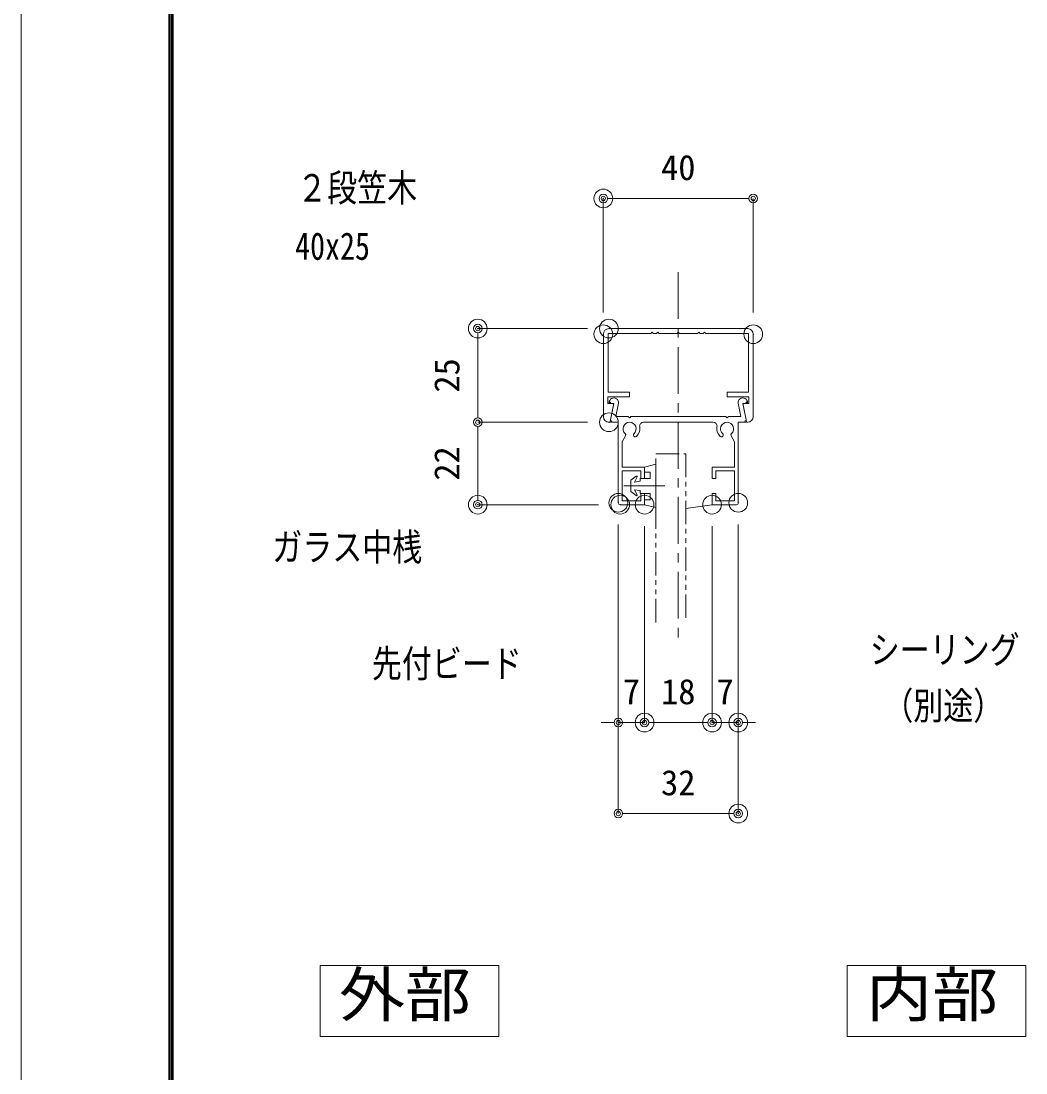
# Model space of a CAD drawing. Units: millimetres, scale not verified. Extents: x -3659 to 3659, y -1188 to 1188.
# Drawn here: x -3659 to -3123, y -464 to 98 of the extents above; entities that cross this region are included whole.
import ezdxf
from ezdxf.enums import TextEntityAlignment as Align

# ---------------------------------------------------------------- set-up
doc = ezdxf.new("R2010")
doc.units = ezdxf.units.MM
doc.header["$LTSCALE"] = 20
doc.header["$PDMODE"] = 32
doc.header["$PDSIZE"] = 10
doc.linetypes.add('USER1', pattern=[2, 1.25, -0.25, 0.25, -0.25])
doc.linetypes.add('USER2', pattern=[1.25, 0.625, -0.125, 0.125, -0.125, 0.125, -0.125])
for name, color, linetype, lineweight in [('0-0_0', 7, 'Continuous', 18), ('0-1_DEFPOINTS', 7, 'Continuous', 18), ('0-4_WAKU', 7, 'Continuous', 18), ('0-8_3中心線', 2, 'USER1', 18), ('0-9_41ｱﾙﾐ', 6, 'Continuous', 18), ('0-A_1手摺寸法', 7, 'Continuous', 18), ('0-C_P4-12', 7, 'Continuous', 18), ('0-D_CYAN', 4, 'Continuous', 18), ('0-E_2a', 1, 'USER2', 18)]:
    doc.layers.add(name, color=color, linetype=linetype, lineweight=lineweight)
doc.styles.add('ＭＳ ゴシック', font='')
doc.styles.get('ＭＳ ゴシック').set_extended_font_data('MS Gothic')

# ---------------------------------------------------------------- blocks, each defined once
blk = doc.blocks.new('hbk-145')
at = {"layer": '0-A_1手摺寸法', "color": 3}
for p, q in [((-5.8, 0), (5.8, 0)), ((-5.8, 0), (-5, -3)), ((0, 2.36), (0, -8.5)), ((5.8, 0), (5, -3)), ((-3.7, -1.5), (-2, -1.5)), ((-3.7, -1.5), (-3.7, -3)), ((-2, -1.5), (-2, -4.2)), ((2, -1.5), (3.7, -1.5)), ((2, -1.5), (2, -4.2)), ((3.7, -1.5), (3.7, -3)), ((-5, -3), (-3.7, -3)), ((-1.5, -6.7), (-2.58, -5.23)), ((-2.39, -5.01), (-1, -5.7)), ((-2, -4.2), (-1.25, -4.2)), ((-1, -5.7), (-1.25, -4.2)), ((1, -5.7), (1.25, -4.2)), ((1, -5.7), (2.39, -5.01)), ((1.25, -4.2), (2, -4.2)), ((1.5, -6.7), (2.58, -5.23)), ((3.7, -3), (5, -3)), ((-1.5, -6.7), (1.5, -6.7))]:
    blk.add_line(p, q, dxfattribs=at)
for centre, start, end in [((-2.45, -5.15), 66.3706, 212.9052), ((2.45, -5.15), 327.0948, 113.6294)]:
    blk.add_arc(centre, 0.15, start, end, dxfattribs=at)
blk = doc.blocks.new('_ORIGIN2')
at = {"layer": '0-0_0'}
blk.add_line((-0.5, 0), (-1, 0), dxfattribs=at)
for radius in [0.5, 0.25]:
    blk.add_circle((0, 0), radius, dxfattribs=at)
blk = doc.blocks.new('D39')
at = {"layer": '0-1_DEFPOINTS'}
for p in [(-1296.58, 357.57), (-1226.61, 357.57), (-1226.61, 307.57)]:
    blk.add_point(p, dxfattribs=at)
at = {"layer": '0-A_1手摺寸法'}
for p, q in [((-1238.11, 357.57), (-1296.58, 357.57)), ((-1296.58, 312.17), (-1296.58, 352.97)), ((-1238.11, 307.57), (-1296.58, 307.57))]:
    blk.add_line(p, q, dxfattribs=at)
at = {"layer": '0-A_1手摺寸法', "xscale": 4.6, "yscale": 4.6}
for p, rotation in [((-1296.58, 357.57), 90), ((-1296.58, 307.57), 270)]:
    blk.add_blockref('_ORIGIN2', p, dxfattribs=dict(at, rotation=rotation))
at = {"layer": '0-A_1手摺寸法', "style": 'ＭＳ ゴシック'}
blk.add_text('25', height=13.49, rotation=90, dxfattribs=at).set_placement((-1302.33, 323.37), align=Align.BOTTOM_LEFT)
blk = doc.blocks.new('D40')
at = {"layer": '0-1_DEFPOINTS'}
for p in [(-1226.61, 307.57), (-1296.58, 263.57), (-1220.61, 263.57)]:
    blk.add_point(p, dxfattribs=at)
at = {"layer": '0-A_1手摺寸法'}
for p, q in [((-1238.11, 307.57), (-1296.58, 307.57)), ((-1296.58, 302.97), (-1296.58, 268.17)), ((-1232.11, 263.57), (-1296.58, 263.57))]:
    blk.add_line(p, q, dxfattribs=at)
at = {"layer": '0-A_1手摺寸法', "xscale": 4.6, "yscale": 4.6}
for p, rotation in [((-1296.58, 307.57), 90), ((-1296.58, 263.57), 270)]:
    blk.add_blockref('_ORIGIN2', p, dxfattribs=dict(at, rotation=rotation))
at = {"layer": '0-A_1手摺寸法', "style": 'ＭＳ ゴシック'}
blk.add_text('22', height=13.49, rotation=90, dxfattribs=at).set_placement((-1302.33, 276.37), align=Align.BOTTOM_LEFT)
blk = doc.blocks.new('D43')
at = {"layer": '0-1_DEFPOINTS'}
for p in [(-1221.61, 264.57), (-1207.61, 263.57), (-1207.61, 147.24)]:
    blk.add_point(p, dxfattribs=at)
at = {"layer": '0-A_1手摺寸法'}
for p, q in [((-1221.61, 253.07), (-1221.61, 147.24)), ((-1207.61, 252.07), (-1207.61, 147.24)), ((-1226.21, 147.24), (-1230.81, 147.24)), ((-1221.61, 147.24), (-1207.61, 147.24)), ((-1203.01, 147.24), (-1198.41, 147.24))]:
    blk.add_line(p, q, dxfattribs=at)
at = {"layer": '0-A_1手摺寸法', "xscale": 4.6, "yscale": 4.6}
blk.add_blockref('_ORIGIN2', (-1221.61, 147.24), dxfattribs=at)
at = {"layer": '0-A_1手摺寸法', "xscale": 4.6, "yscale": 4.6, "rotation": 180}
blk.add_blockref('_ORIGIN2', (-1207.61, 147.24), dxfattribs=at)
at = {"layer": '0-A_1手摺寸法', "style": 'ＭＳ ゴシック'}
blk.add_text('7', height=13.49, dxfattribs=at).set_placement((-1219.21, 152.99), align=Align.BOTTOM_LEFT)
blk = doc.blocks.new('D44')
at = {"layer": '0-1_DEFPOINTS'}
for p in [(-1207.61, 263.57), (-1171.61, 263.57), (-1171.61, 147.24)]:
    blk.add_point(p, dxfattribs=at)
at = {"layer": '0-A_1手摺寸法'}
for p, q in [((-1207.61, 252.07), (-1207.61, 147.24)), ((-1171.61, 252.07), (-1171.61, 147.24)), ((-1203.01, 147.24), (-1176.21, 147.24))]:
    blk.add_line(p, q, dxfattribs=at)
at = {"layer": '0-A_1手摺寸法', "xscale": 4.6, "yscale": 4.6, "rotation": 180}
blk.add_blockref('_ORIGIN2', (-1207.61, 147.24), dxfattribs=at)
at = {"layer": '0-A_1手摺寸法', "xscale": 4.6, "yscale": 4.6}
blk.add_blockref('_ORIGIN2', (-1171.61, 147.24), dxfattribs=at)
at = {"layer": '0-A_1手摺寸法', "style": 'ＭＳ ゴシック'}
blk.add_text('18', height=13.49, dxfattribs=at).set_placement((-1198.81, 152.99), align=Align.BOTTOM_LEFT)
blk = doc.blocks.new('D45')
at = {"layer": '0-1_DEFPOINTS'}
for p in [(-1157.61, 264.57), (-1171.61, 263.57), (-1157.61, 147.24)]:
    blk.add_point(p, dxfattribs=at)
at = {"layer": '0-A_1手摺寸法'}
for p, q in [((-1157.61, 253.07), (-1157.61, 147.24)), ((-1171.61, 252.07), (-1171.61, 147.24)), ((-1176.21, 147.24), (-1180.81, 147.24)), ((-1171.61, 147.24), (-1157.61, 147.24)), ((-1153.01, 147.24), (-1148.41, 147.24))]:
    blk.add_line(p, q, dxfattribs=at)
at = {"layer": '0-A_1手摺寸法', "xscale": 4.6, "yscale": 4.6}
blk.add_blockref('_ORIGIN2', (-1171.61, 147.24), dxfattribs=at)
at = {"layer": '0-A_1手摺寸法', "xscale": 4.6, "yscale": 4.6, "rotation": 180}
blk.add_blockref('_ORIGIN2', (-1157.61, 147.24), dxfattribs=at)
at = {"layer": '0-A_1手摺寸法', "style": 'ＭＳ ゴシック'}
blk.add_text('7', height=13.49, dxfattribs=at).set_placement((-1169.21, 152.99), align=Align.BOTTOM_LEFT)
blk = doc.blocks.new('D46')
at = {"layer": '0-1_DEFPOINTS'}
for p in [(-1221.61, 264.57), (-1157.61, 264.57), (-1157.61, 98.64)]:
    blk.add_point(p, dxfattribs=at)
at = {"layer": '0-A_1手摺寸法'}
for p, q in [((-1221.61, 253.07), (-1221.61, 98.64)), ((-1157.61, 253.07), (-1157.61, 98.64)), ((-1217.01, 98.64), (-1162.21, 98.64))]:
    blk.add_line(p, q, dxfattribs=at)
at = {"layer": '0-A_1手摺寸法', "xscale": 4.6, "yscale": 4.6, "rotation": 180}
blk.add_blockref('_ORIGIN2', (-1221.61, 98.64), dxfattribs=at)
at = {"layer": '0-A_1手摺寸法', "xscale": 4.6, "yscale": 4.6}
blk.add_blockref('_ORIGIN2', (-1157.61, 98.64), dxfattribs=at)
at = {"layer": '0-A_1手摺寸法', "style": 'ＭＳ ゴシック'}
blk.add_text('32', height=13.49, dxfattribs=at).set_placement((-1198.81, 104.39), align=Align.BOTTOM_LEFT)
blk = doc.blocks.new('D52')
at = {"layer": '0-1_DEFPOINTS'}
for p in [(-1229.61, 427.03), (-1229.61, 354.57), (-1149.61, 354.57)]:
    blk.add_point(p, dxfattribs=at)
at = {"layer": '0-A_1手摺寸法'}
for p, q in [((-1229.61, 366.07), (-1229.61, 427.03)), ((-1154.21, 427.03), (-1225.01, 427.03)), ((-1149.61, 366.07), (-1149.61, 427.03))]:
    blk.add_line(p, q, dxfattribs=at)
at = {"layer": '0-A_1手摺寸法', "xscale": 4.6, "yscale": 4.6, "rotation": 180}
blk.add_blockref('_ORIGIN2', (-1229.61, 427.03), dxfattribs=at)
at = {"layer": '0-A_1手摺寸法', "xscale": 4.6, "yscale": 4.6}
blk.add_blockref('_ORIGIN2', (-1149.61, 427.03), dxfattribs=at)
at = {"layer": '0-A_1手摺寸法', "style": 'ＭＳ ゴシック'}
blk.add_text('40', height=13.49, dxfattribs=at).set_placement((-1198.81, 432.78), align=Align.BOTTOM_LEFT)
blk = doc.blocks.new('A$C5EFB2CC2')
at = {"layer": '0-9_41ｱﾙﾐ'}
for p, q in [((0, 23.5), (0, 1.5)), ((1.3, 23.7), (1.3, 8)), ((12.7, 23.7), (1.3, 23.7)), ((20, 25), (1.5, 25)), ((12.83, 23.91), (12.7, 23.7)), ((13.17, 23.91), (13.3, 23.7)), ((14.2, 23.7), (13.3, 23.7)), ((14.33, 23.91), (14.2, 23.7)), ((14.67, 23.91), (14.8, 23.7)), ((19.7, 23.7), (14.8, 23.7)), ((19.83, 23.91), (19.7, 23.7)), ((20, 25), (38.5, 25)), ((20.17, 23.91), (20.3, 23.7)), ((20.3, 23.7), (25.2, 23.7)), ((25.33, 23.91), (25.2, 23.7)), ((25.67, 23.91), (25.8, 23.7)), ((25.8, 23.7), (26.7, 23.7)), ((26.83, 23.91), (26.7, 23.7)), ((27.17, 23.91), (27.3, 23.7)), ((27.3, 23.7), (38.7, 23.7)), ((38.7, 23.7), (38.7, 8)), ((40, 23.5), (40, 1.5)), ((1.2, 6.8), (7, 6.8)), ((1.2, 6.8), (1.2, 5)), ((1.3, 8), (7, 8)), ((7, 8), (7, 6.8)), ((33, 8), (33, 6.8)), ((38.7, 8), (33, 8)), ((38.8, 6.8), (33, 6.8)), ((38.8, 6.8), (38.8, 5)), ((1.2, 5), (2.43, 5)), ((1.83, 0.16), (2.73, 4.64)), ((38.17, 0.16), (37.27, 4.64)), ((38.8, 5), (37.57, 5)), ((1.5, 0), (1.64, 0)), ((38.5, 0), (38.36, 0))]:
    blk.add_line(p, q, dxfattribs=at)
for centre, radius, start, end in [((1.5, 23.5), 1.5, 90, 180), ((13, 23.8), 0.2, 32.3335, 147.6665), ((14.5, 23.8), 0.2, 32.3335, 147.6665), ((20, 23.8), 0.2, 90, 147.6665), ((20, 23.8), 0.2, 32.3335, 90), ((25.5, 23.8), 0.2, 32.3335, 147.6665), ((27, 23.8), 0.2, 32.3335, 147.6665), ((38.5, 23.5), 1.5, 0, 90), ((2.43, 4.7), 0.3, 348.6901, 90), ((37.57, 4.7), 0.3, 90, 191.3099), ((1.5, 1.5), 1.5, 180, 270), ((1.64, 0.2), 0.2, 270, 348.6901), ((38.36, 0.2), 0.2, 191.3099, 270), ((38.5, 1.5), 1.5, 270, 0)]:
    blk.add_arc(centre, radius, start, end, dxfattribs=at)
blk = doc.blocks.new('A$C744652DF')
at = {"layer": '0-9_41ｱﾙﾐ'}
for p, q in [((9.45, 28.5), (2.95, 28.5)), ((9.45, 25.5), (9.45, 28.5)), ((27.45, 25.5), (27.45, 28.5)), ((27.45, 28.5), (33.95, 28.5)), ((3.45, 19.5), (3.45, 27.5)), ((8.45, 27.5), (3.45, 27.5)), ((8.45, 25.5), (8.45, 27.5)), ((9.45, 25.5), (8.45, 25.5)), ((27.45, 25.5), (28.45, 25.5)), ((28.45, 25.5), (28.45, 27.5)), ((28.45, 27.5), (33.45, 27.5)), ((33.45, 19.5), (33.45, 27.5)), ((9.45, 21.5), (8.45, 21.5)), ((9.45, 21.5), (9.45, 18.5)), ((27.45, 21.5), (27.45, 18.5)), ((27.45, 21.5), (28.45, 21.5)), ((3.45, 11.71), (3.45, 18.5)), ((9.45, 18.5), (3.45, 18.5)), ((27.45, 18.5), (33.45, 18.5)), ((33.45, 11.71), (33.45, 18.5)), ((4.38, 10.1), (3.45, 11.71)), ((32.52, 10.1), (33.45, 11.71)), ((0.3, 6.26), (1.25, 1.5)), ((27.77, 6.5), (9.12, 6.5)), ((36.6, 6.26), (35.65, 1.5)), ((5.28, 5.21), (5.15, 5)), ((5.28, 5.21), (5.15, 5)), ((5.62, 5.21), (5.75, 5)), ((5.62, 5.21), (5.75, 5)), ((31.15, 5), (5.75, 5)), ((31.28, 5.21), (31.15, 5)), ((31.28, 5.21), (31.15, 5)), ((31.62, 5.21), (31.75, 5)), ((31.62, 5.21), (31.75, 5)), ((35.12, 5), (31.75, 5)), ((35.12, 5), (34.41, 1.45)), ((1.25, 1.5), (0.2, 1.5)), ((35.65, 1.5), (36.7, 1.5))]:
    blk.add_line(p, q, dxfattribs=at)
for points in [[(2.45, 28), (2.45, 6.5), (0.49, 6.5)], [(34.45, 28), (34.45, 6.5), (36.4, 6.5)], [(8.45, 21.5), (8.45, 19.5), (3.45, 19.5)], [(28.45, 21.5), (28.45, 19.5), (33.45, 19.5)], [(5.15, 5), (1.77, 5), (2.48, 1.45)]]:
    blk.add_lwpolyline(points, dxfattribs=at)
for centre in [(0.49, 6.3), (36.4, 6.3), (0.2, 1.3), (36.7, 1.3)]:
    blk.add_circle(centre, 0.2, dxfattribs=at)
for centre, radius, start, end in [((2.95, 28), 0.5, 90, 180), ((33.95, 28), 0.5, 0, 90), ((5.45, 8.25), 1.75, 132.7587, 47.2413), ((3.92, 9.9), 0.5, 312.7587, 23.6206), ((3.92, 9.9), 0.5, 312.7587, 23.6206), ((6.97, 9.9), 0.5, 47.2413, 227.2413), ((5.45, 8.25), 2.75, 348.463, 47.2413), ((31.45, 8.25), 2.75, 132.7587, 191.537), ((29.92, 9.9), 0.5, 312.7587, 132.7587), ((31.45, 8.25), 1.75, 132.7587, 47.2413), ((32.97, 9.9), 0.5, 156.3794, 227.2413), ((32.97, 9.9), 0.5, 156.3794, 227.2413), ((9.12, 7.5), 1, 168.463, 270), ((9.12, 7.5), 1, 168.463, 270), ((27.77, 7.5), 1, 270, 11.537), ((27.77, 7.5), 1, 270, 11.537), ((5.45, 5.1), 0.2, 32.3335, 147.6665), ((5.45, 5.1), 0.2, 32.3335, 147.6665), ((31.45, 5.1), 0.2, 32.3335, 147.6665), ((31.45, 5.1), 0.2, 32.3335, 147.6665), ((1.25, 1.25), 1.25, 176.1849, 9.0515), ((35.65, 1.25), 1.25, 170.9485, 3.8151)]:
    blk.add_arc(centre, radius, start, end, dxfattribs=at)

msp = doc.modelspace()

# ---------------------------------------------------------------- linework, layer by layer
at = {"layer": '0-1_DEFPOINTS', "color": 5}
msp.add_line((-3658.91, 1188), (-3658.91, -1188), dxfattribs=at)
at = {"layer": '0-4_WAKU'}
for p, q in [((-3580.11, 1133.2), (-3580.11, -1129.2)), ((-3579.51, 1132.6), (-3579.51, -1128.6)), ((-3578.91, 1132), (-3578.91, -1128)), ((-3578.31, 1131.4), (-3578.31, -1127.4)), ((-3577.71, 1130.8), (-3577.71, -1126.8))]:
    msp.add_line(p, q, dxfattribs=at)
at = {"layer": '0-8_3中心線'}
msp.add_line((-3308.25, -36.21), (-3308.25, -234.86), dxfattribs=at)
at = {"layer": '0-C_P4-12'}
for p, q in [((-3499.36, -406.31), (-3499.36, -444.32)), ((-3218.12, -406.31), (-3218.12, -444.32))]:
    msp.add_line(p, q, dxfattribs=at)
for points in [[(-3499.36, -444.32), (-3404.03, -444.32), (-3404.03, -406.31), (-3499.36, -406.31)], [(-3218.12, -444.32), (-3122.79, -444.32), (-3122.79, -406.31), (-3218.12, -406.31)]]:
    msp.add_lwpolyline(points, dxfattribs=at)
at = {"layer": '0-D_CYAN'}
msp.add_line((-3290.25, -160.37), (-3304.25, -162.33), dxfattribs=at)
at = {"layer": '0-E_2a'}
for p, q in [((-3320.25, -223.2), (-3320.25, -133.25)), ((-3320.25, -133.25), (-3304.25, -133.25)), ((-3304.25, -133.25), (-3304.25, -223.2))]:
    msp.add_line(p, q, dxfattribs=at)

# ---------------------------------------------------------------- block references
at = {"layer": '0-A_1手摺寸法'}
for name in ['D52', 'D39', 'D40', 'D43', 'D46', 'D44', 'D45']:
    msp.add_blockref(name, (-2118.65, -423.94), dxfattribs=at)
at = {"layer": '0-A_1手摺寸法', "xscale": 2, "yscale": 2}
msp.add_blockref('A$C5EFB2CC2', (-3348.25, -116.37), dxfattribs=at)
for name, p, rotation in [('A$C744652DF', (-3271.36, -103.37), 180), ('hbk-145', (-3320.25, -150.37), 270)]:
    msp.add_blockref(name, p, dxfattribs=dict(at, rotation=rotation))

# ---------------------------------------------------------------- texts
at = {"layer": '0-0_0', "style": 'ＭＳ ゴシック', "width": 0.8}
for s, p in [('２段笠木 ', (-3511.58, -2.94)), ('40x25', (-3512.69, -34.06)), ('ガラス中桟', (-3524.87, -194.71)), ('シーリング', (-3206.13, -249.5)), ('先付ビード', (-3471.73, -256.91)), ('（別途）', (-3198.89, -279.43))]:
    msp.add_text(s, height=14.66, dxfattribs=at).set_placement(p, align=Align.BOTTOM_LEFT)
at = {"layer": '0-C_P4-12', "style": 'ＭＳ ゴシック', "width": 1.1}
for s, p in [('外部', (-3489.3, -440.69)), ('内部', (-3208.06, -440.69))]:
    msp.add_text(s, height=23.46, dxfattribs=at).set_placement(p, align=Align.BOTTOM_LEFT)

doc.saveas('drawing.dxf')
